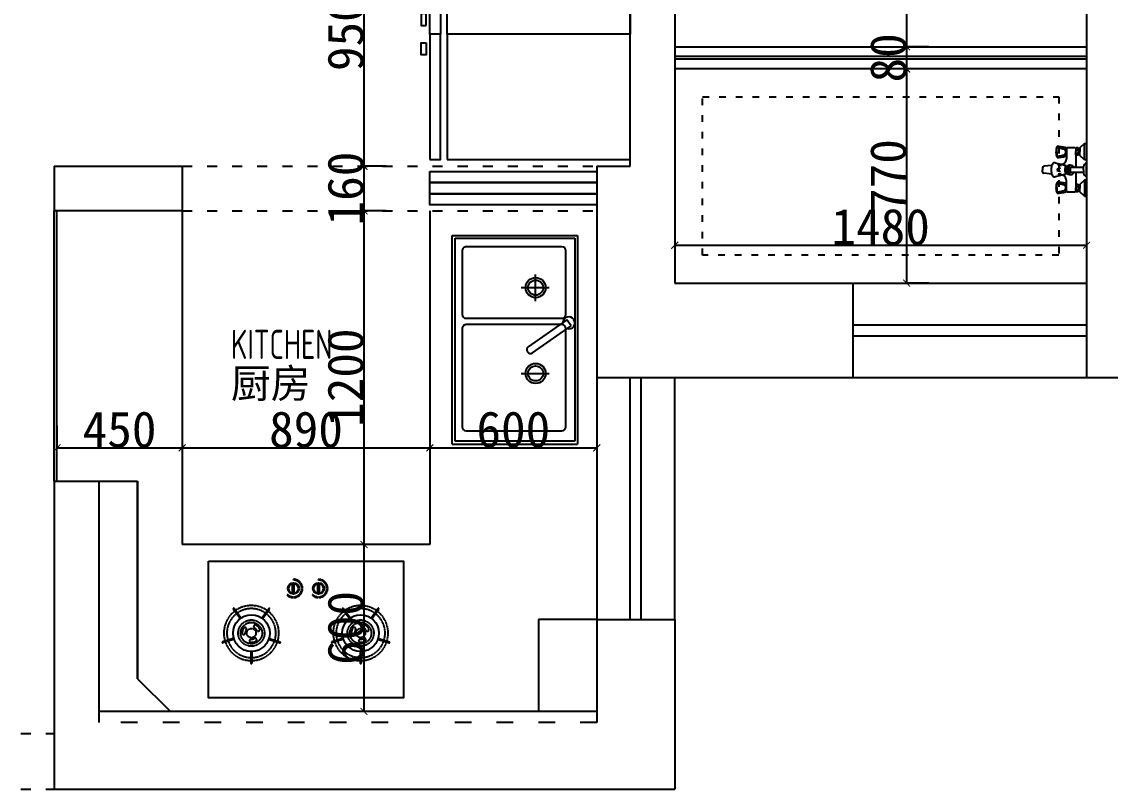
# Model space of a CAD drawing. Header units: millimetres. Extents: x -58733 to 427521, y -235734 to 553534.
# Drawn here: x 189575 to 193486, y -201841 to -199081 of the extents above; entities that cross this region are included whole.
import ezdxf

# ---------------------------------------------------------------- set-up
doc = ezdxf.new("R2010")
doc.units = ezdxf.units.MM
doc.linetypes.add('ACAD_ISO02W100', pattern=[15, 12, -3])
doc.linetypes.add('ACAD_ISO03W100', pattern=[30, 12, -18])
for name, color, linetype in [('00-墙体', 7, 'Continuous'), ('02-洁具及配件（地平图显示）', 1, 'Continuous'), ('02-活动家具', 1, 'Continuous'), ('4平-文字', 7, 'Continuous'), ('4平-灶具', 7, 'Continuous'), ('E-立面活动家具', 1, 'Continuous'), ('ZL家具内框', 251, 'Continuous'), ('ZL家具外框', 1, 'Continuous'), ('ZL窗户内线', 251, 'Continuous')]:
    doc.layers.add(name, color=color, linetype=linetype)
doc.layers.add('P★10 文字说明', color=32, linetype='Continuous', lineweight=0)
doc.styles.add('-宋体', font='')
doc.styles.add('编号', font='ARCHSTYL.SHX', dxfattribs={"width": 0.8})
doc.styles.get('-宋体').set_extended_font_data('SimSun')
doc.dimstyles.new('布丁丁', dxfattribs={"dimtxt": 130, "dimasz": 25, "dimexe": 1, "dimexo": 1, "dimgap": 0.5, "dimtad": 1, "dimdec": 0, "dimrnd": 5, "dimdsep": 46, "dimtxsty": '-宋体', "dimblk": 'ARCHTICK', "dimcen": 0.5, "dimdle": 1, "dimclrd": 251, "dimclre": 252, "dimclrt": 50, "dimadec": 0, "dimazin": 0, "dimtfac": 1, "dimtdec": 0, "dimtix": 1, "dimtmove": 2, "dimatfit": 3, "dimldrblk": 'DOT', "dimfxl": 80, "dimfxlon": 1, "dimlwd": -1, "dimlwe": -1, "dimarcsym": 0})

# ---------------------------------------------------------------- blocks, each defined once
blk = doc.blocks.new('A$C314F5E14')
at = {"color": 251}
for p, q in [((90.7, 393.4), (90.7, 50.3)), ((333, 408.4), (105.7, 408.4)), ((348, 50.3), (348, 393.4)), ((375, 426.6), (353.3, 411.4)), ((353.3, 411.4), (450, 273.1)), ((370.5, 393.4), (370.5, 50.3)), ((471.8, 288.3), (375, 426.6)), ((737.7, 408.4), (385.5, 408.4)), ((752.7, 50.3), (752.7, 393.4)), ((237.7, 248.1), (237.7, 348.3)), ((546.1, 248.1), (546.1, 348.3)), ((285.9, 299.6), (189.9, 299.6)), ((105.7, 35.3), (333, 35.3)), ((385.5, 35.3), (737.7, 35.3))]:
    blk.add_line(p, q, dxfattribs=at)
for centre, radius in [((237.7, 299.6), 36.1), ((237.7, 299.6), 27.1), ((546.1, 299.6), 36.1), ((546.1, 299.6), 27.1)]:
    blk.add_circle(centre, radius, dxfattribs=at)
for centre, radius, start, end in [((364.2, 419), 21.7, 342.6068, 267.3353), ((105.7, 393.4), 15, 90, 180), ((333, 393.4), 15, 0, 90), ((385.5, 393.4), 15, 90, 180), ((737.7, 393.4), 15, 0, 90), ((460.9, 280.7), 13.3, 214.971, 34.971), ((105.7, 50.3), 15, 180, 270), ((333, 50.3), 15, 270, 0), ((385.5, 50.3), 15, 180, 270), ((737.7, 50.3), 15, 270, 0)]:
    blk.add_arc(centre, radius, start, end, dxfattribs=at)
at = {"layer": 'ZL家具外框'}
for p, q in [((50, 0), (50, 450)), ((50, 450), (800, 450)), ((60, 10), (60, 440)), ((60, 440), (790, 440)), ((790, 440), (790, 10)), ((800, 0), (800, 450)), ((800, 0), (50, 0)), ((790, 10), (60, 10))]:
    blk.add_line(p, q, dxfattribs=at)
blk = doc.blocks.new('G$CC743C0DE')
at = {"layer": '4平-灶具', "color": 1, "linetype": 'ACAD_ISO03W100'}
for centre, start, end in [((90, 320.8), 35.9993, 215.9993), ((217.3, 320.8), 323.9993, 143.9993), ((482.7, 320.8), 35.9993, 215.9993), ((610, 320.8), 323.9993, 143.9993), ((256.6, 199.7), 251.9993, 71.9993), ((443.4, 199.7), 107.9993, 287.9993), ((649.3, 199.7), 251.9993, 71.9993), ((153.7, 124.9), 179.9993, 359.9993), ((546.3, 124.9), 179.9993, 359.9993)]:
    blk.add_arc(centre, 1.65, start, end, dxfattribs=at)
at = {"layer": 'ZL家具内框', "linetype": 'ACAD_ISO02W100', "ltscale": 0.2}
for p, q in [((304.9, 423.7), (304.9, 426.7)), ((334.9, 395.2), (337.9, 395.2)), ((334.9, 392.2), (337.9, 392.2)), ((395.1, 423.7), (395.1, 426.7)), ((425.1, 395.2), (428.1, 395.2)), ((425.1, 392.2), (428.1, 392.2)), ((283.7, 372.4), (281.6, 370.3)), ((303.4, 363.7), (303.4, 360.7)), ((306.4, 363.7), (306.4, 360.7)), ((373.9, 372.4), (371.8, 370.3)), ((393.6, 363.7), (393.6, 360.7)), ((396.6, 363.7), (396.6, 360.7))]:
    blk.add_line(p, q, dxfattribs=at)
for centre, radius in [((153.7, 233.2), 47.3), ((546.3, 233.2), 47.3), ((153.7, 233.2), 38.5), ((153.7, 233.2), 16.5), ((546.3, 233.2), 38.5), ((546.3, 233.2), 16.5)]:
    blk.add_circle(centre, radius, dxfattribs=at)
for centre, radius, start, end in [((304.9, 393.7), 33, 2.6046, 89.9993), ((304.9, 393.7), 30, 2.8653, 89.9993), ((304.9, 393.7), 30, 272.8653, 357.1333), ((304.9, 393.7), 33, 272.6046, 357.3941), ((395.1, 393.7), 33, 2.6046, 89.9993), ((395.1, 393.7), 30, 2.8653, 89.9993), ((395.1, 393.7), 30, 272.8653, 357.1333), ((395.1, 393.7), 33, 272.6046, 357.3941), ((304.9, 393.7), 33, 224.9993, 267.3941), ((304.9, 393.7), 30, 224.9993, 267.1333), ((395.1, 393.7), 33, 224.9993, 267.3941), ((395.1, 393.7), 30, 224.9993, 267.1333), ((153.7, 233.2), 99, 54.9543, 125.0444), ((153.7, 233.2), 88, 55.0737, 124.925), ((546.3, 233.2), 99, 54.9543, 125.0444), ((546.3, 233.2), 88, 55.0737, 124.925), ((153.7, 233.2), 99, 126.9543, 197.0444), ((153.7, 233.2), 88, 127.0737, 196.925), ((153.7, 233.2), 88, 343.0737, 52.925), ((153.7, 233.2), 99, 342.9543, 53.0444), ((546.3, 233.2), 99, 126.9543, 197.0444), ((546.3, 233.2), 88, 127.0737, 196.925), ((546.3, 233.2), 88, 343.0737, 52.925), ((546.3, 233.2), 99, 342.9543, 53.0444), ((153.7, 233.2), 33, 146.4735, 179.9993), ((130.7, 248.3), 5.5, 326.4735, 146.4735), ((153.7, 233.2), 22, 146.4735, 179.9993), ((167.4, 257), 5.5, 59.9993, 239.9993), ((153.7, 233.2), 22, 26.4735, 59.9993), ((153.7, 233.2), 33, 26.4735, 59.9993), ((178.3, 245.4), 5.5, 206.4735, 26.4735), ((546.3, 233.2), 33, 146.4735, 179.9993), ((523.4, 248.3), 5.5, 326.4735, 146.4735), ((546.3, 233.2), 22, 146.4735, 179.9993), ((560.1, 257), 5.5, 59.9993, 239.9993), ((546.3, 233.2), 22, 26.4735, 59.9993), ((546.3, 233.2), 33, 26.4735, 59.9993), ((570.9, 245.4), 5.5, 206.4735, 26.4735), ((153.7, 233.2), 99, 198.9543, 269.0444), ((153.7, 233.2), 88, 199.0737, 268.925), ((126.2, 233.2), 5.5, 179.9993, 359.9993), ((152, 205.7), 5.5, 86.4735, 266.4735), ((153.7, 233.2), 33, 266.4735, 299.9993), ((153.7, 233.2), 22, 266.4735, 299.9993), ((153.7, 233.2), 88, 271.0737, 340.925), ((153.7, 233.2), 99, 270.9543, 341.0444), ((167.4, 209.3), 5.5, 299.9993, 119.9993), ((546.3, 233.2), 99, 198.9543, 269.0444), ((546.3, 233.2), 88, 199.0737, 268.925), ((518.8, 233.2), 5.5, 179.9993, 359.9993), ((544.6, 205.7), 5.5, 86.4735, 266.4735), ((546.3, 233.2), 33, 266.4735, 299.9993), ((546.3, 233.2), 22, 266.4735, 299.9993), ((546.3, 233.2), 88, 271.0737, 340.925), ((546.3, 233.2), 99, 270.9543, 341.0444), ((560.1, 209.3), 5.5, 299.9993, 119.9993)]:
    blk.add_arc(centre, radius, start, end, dxfattribs=at)
at = {"layer": 'ZL家具外框'}
for p, q in [((301.9, 376.4), (301.9, 410.9)), ((307.9, 376.4), (307.9, 410.9)), ((392.1, 376.4), (392.1, 410.9)), ((398.1, 376.4), (398.1, 410.9)), ((112.6, 286.9), (88.7, 319.8)), ((115.2, 288.9), (91.4, 321.7)), ((192.1, 288.9), (216, 321.7)), ((194.8, 286.9), (218.6, 319.8)), ((505.2, 286.9), (481.4, 319.8)), ((507.9, 288.9), (484, 321.7)), ((584.8, 288.9), (608.6, 321.7)), ((587.4, 286.9), (611.3, 319.8)), ((88.8, 213.8), (50.2, 201.3)), ((89.8, 210.7), (51.2, 198.1)), ((217.5, 210.7), (256.1, 198.1)), ((218.5, 213.8), (257.2, 201.3)), ((481.5, 213.8), (442.8, 201.3)), ((482.5, 210.7), (443.9, 198.1)), ((610.2, 210.7), (648.8, 198.1)), ((611.2, 213.8), (649.8, 201.3)), ((152, 165.5), (152, 124.9)), ((155.3, 165.5), (155.3, 124.9)), ((544.7, 165.5), (544.7, 124.9)), ((548, 165.5), (548, 124.9))]:
    blk.add_line(p, q, dxfattribs=at)
blk.add_lwpolyline([(0, 491.7), (700, 491.7), (700, 0), (0, 0)], close=True, dxfattribs=at)
for centre, radius in [((304.9, 393.7), 20), ((395.1, 393.7), 20), ((153.7, 233.2), 66), ((546.3, 233.2), 66)]:
    blk.add_circle(centre, radius, dxfattribs=at)
for centre, radius, start, end in [((304.9, 393.7), 18, 99.5934, 260.4053), ((304.9, 410.6), 3.01, 355.1237, 184.8749), ((304.9, 393.7), 18, 279.5934, 80.4053), ((395.1, 393.7), 18, 99.5934, 260.4053), ((395.1, 410.6), 3.01, 355.1237, 184.8749), ((395.1, 393.7), 18, 279.5934, 80.4053), ((304.9, 376.7), 3.01, 175.1237, 4.8749), ((395.1, 376.7), 3.01, 175.1237, 4.8749), ((113.9, 287.9), 1.65, 215.9993, 35.9993), ((193.4, 287.9), 1.65, 143.9993, 323.9993), ((506.6, 287.9), 1.65, 215.9993, 35.9993), ((586.1, 287.9), 1.65, 143.9993, 323.9993), ((50.7, 199.7), 1.65, 107.9993, 287.9993), ((89.3, 212.2), 1.65, 287.9993, 107.9993), ((218, 212.2), 1.65, 71.9993, 251.9993), ((482, 212.2), 1.65, 287.9993, 107.9993), ((610.7, 212.2), 1.65, 71.9993, 251.9993), ((153.7, 165.5), 1.65, 359.9993, 179.9993), ((546.3, 165.5), 1.65, 359.9993, 179.9993)]:
    blk.add_arc(centre, radius, start, end, dxfattribs=at)
blk = doc.blocks.new('A$C161B1048')
for p, q in [((0, 158.8), (58.4, 158.8)), ((0, 151.4), (0, 158.8)), ((58.4, 158.8), (58.4, 151.4)), ((119.4, 158.8), (70.7, 158.8)), ((190.1, 158.8), (131.7, 158.8)), ((131.7, 158.8), (131.7, 151.4)), ((190.1, 151.4), (190.1, 158.8)), ((0, 151.4), (15.6, 134.6)), ((15.6, 134.6), (18.6, 134.6)), ((18.6, 120), (15.6, 118)), ((15.6, 118), (15.6, 89)), ((18.6, 130.4), (16, 128.2)), ((16, 128.2), (16, 122)), ((16, 122), (18.6, 120)), ((18.6, 134.6), (18.6, 130.4)), ((39.4, 120), (86.1, 120)), ((39.8, 134.6), (39.8, 130.4)), ((42.8, 134.6), (39.8, 134.6)), ((39.8, 130.4), (42.4, 128.2)), ((42.4, 122), (39.8, 120)), ((42.4, 128.2), (42.4, 122)), ((58.4, 151.4), (42.8, 134.6)), ((86.4, 147.3), (84.7, 147.3)), ((86.1, 147.3), (86.1, 100.4)), ((95.1, 147.3), (86.4, 147.3)), ((95.1, 147.3), (103.8, 147.3)), ((103.8, 147.3), (105.6, 147.3)), ((104.1, 147.3), (104.1, 100.4)), ((104.1, 120), (171, 120)), ((131.7, 151.4), (147.3, 134.6)), ((147.3, 134.6), (150.3, 134.6)), ((150.3, 130.4), (147.7, 128.2)), ((147.7, 128.2), (147.7, 122)), ((147.7, 122), (150.3, 120)), ((150.3, 134.6), (150.3, 130.4)), ((172, 120), (171, 120)), ((171.5, 134.6), (171.5, 130.4)), ((174.5, 134.6), (171.5, 134.6)), ((171.5, 130.4), (174.1, 128.2)), ((174.1, 122), (171.5, 120)), ((174, 89), (174, 118)), ((174.1, 128.2), (174.1, 122)), ((190.1, 151.4), (174.5, 134.6)), ((18.4, 86.8), (18.4, 85.6)), ((42.8, 86.8), (55.4, 86.8)), ((42.8, 85.6), (42.8, 86.8)), ((70.1, 45.9), (79.3, 83.7)), ((86.1, 100.4), (104.1, 100.4)), ((86.1, 88.6), (86.1, 85.4)), ((86.1, 88.6), (104.1, 88.6)), ((104.1, 88.6), (104.1, 85.4)), ((110.9, 83.7), (120.1, 45.9)), ((146.8, 86.8), (134.2, 86.8)), ((146.8, 85.6), (146.8, 86.8)), ((171, 86.8), (171.2, 86.8)), ((171.2, 86.8), (171.2, 85.6)), ((69.5, 43.6), (69.6, 43.7)), ((74.6, 74.2), (75.3, 67.5)), ((79, 33.9), (82.2, 5)), ((88, 0), (95.1, 0)), ((101.6, 0), (94.5, 0)), ((110.5, 33.7), (107.4, 5))]:
    blk.add_line(p, q)
at = {"color": 251}
for p, q in [((58.4, 151.4), (0, 151.4)), ((18.6, 134.6), (29.2, 134.6)), ((18.6, 130.4), (29.2, 130.4)), ((18.6, 120), (29.2, 120)), ((23.4, 128.2), (21.2, 130.4)), ((21.2, 120), (23.4, 122)), ((23.4, 128.2), (26.2, 130.4)), ((23.4, 122), (23.4, 128.2)), ((23.4, 122), (26.2, 120)), ((39.8, 134.6), (29.2, 134.6)), ((39.8, 130.4), (29.2, 130.4)), ((39.8, 120), (29.2, 120)), ((35, 128.2), (32.2, 130.4)), ((35, 122), (32.2, 120)), ((35, 128.2), (37.2, 130.4)), ((35, 122), (35, 128.2)), ((37.2, 120), (35, 122)), ((131.7, 151.4), (190.1, 151.4)), ((150.3, 134.6), (160.9, 134.6)), ((150.3, 130.4), (160.9, 130.4)), ((150.3, 120), (160.9, 120)), ((155.1, 128.2), (152.9, 130.4)), ((152.9, 120), (155.1, 122)), ((155.1, 128.2), (157.9, 130.4)), ((155.1, 122), (155.1, 128.2)), ((155.1, 122), (157.9, 120)), ((171.5, 134.6), (160.9, 134.6)), ((171.5, 130.4), (160.9, 130.4)), ((171.5, 120), (160.9, 120)), ((166.7, 128.2), (163.9, 130.4)), ((166.7, 122), (163.9, 120)), ((166.7, 128.2), (168.9, 130.4)), ((166.7, 122), (166.7, 128.2)), ((168.9, 120), (166.7, 122)), ((18.4, 86.8), (42.8, 86.8)), ((18.4, 85.6), (42.8, 85.6)), ((171.2, 86.8), (146.8, 86.8)), ((171.2, 85.6), (146.8, 85.6)), ((14.8, 54.2), (20.4, 78.2)), ((30.6, 52), (18.8, 52)), ((30.6, 52), (42.4, 52)), ((46.4, 54.2), (40.8, 78.2)), ((76, 57.7), (74.3, 63.3)), ((79.1, 56.5), (76, 57.7)), ((80, 67.2), (79.1, 56.5)), ((89.5, 65.5), (92.6, 52.9)), ((92.6, 52.9), (97.7, 52.9)), ((97.7, 52.9), (100.8, 65.5)), ((109.5, 67.7), (110.4, 56.5)), ((110.4, 56.5), (113.6, 57.7)), ((113.6, 57.7), (115.6, 64.6)), ((115, 74.2), (114.5, 69.3)), ((120.7, 43.7), (120.7, 43.6)), ((143.2, 54.2), (148.8, 78.2)), ((159, 52), (147.2, 52)), ((159, 52), (170.8, 52)), ((174.8, 54.2), (169.2, 78.2))]:
    blk.add_line(p, q, dxfattribs=at)
for centre, radius, start, end in [((86.1, 163.4), 16.1, 196.4663, 264.7097), ((104.1, 163.4), 16.1, 275.2903, 343.5337), ((172, 118), 2, 0, 90), ((216.2, 37.2), 206.4, 167.1247, 175.6663), ((18.8, 81.4), 4.17, 95.2861, 155.1491), ((17.9, 89), 2.26, 180, 283.6855), ((42.4, 81.4), 4.17, 24.8509, 84.7139), ((-155, 37.2), 206.4, 4.3337, 12.8753), ((55.4, 65.9), 20.9, 23.4502, 90), ((80, 83.7), 0.732, 111.5874, 180), ((80, 83.7), 0.732, 180, 248.4126), ((87.2, 65.6), 20.2, 99.3077, 111.5874), ((87.2, 101.9), 20.2, 248.4126, 260.6923), ((91.9, 36.7), 49.5, 96.7319, 99.3077), ((91.9, 130.7), 49.5, 260.6923, 266.1163), ((93.2, 94.5), 9.16, 140.1022, 219.8978), ((86.6, 85.4), 0.443, 180, 247.4671), ((90.6, 95.2), 11, 247.4671, 260.2489), ((95.1, 177.6), 96.5, 266.1163, 270), ((93.3, 110.8), 26.9, 260.2489, 265.9284), ((95.1, 136.1), 52.2, 265.9284, 270), ((95.1, 136.1), 52.2, 270, 274.0716), ((95.1, 177.6), 96.5, 270, 273.8837), ((96.9, 110.8), 26.9, 274.0716, 279.7511), ((99.6, 95.2), 11, 279.7511, 292.5329), ((98.3, 130.7), 49.5, 273.8837, 279.3077), ((103.7, 85.4), 0.443, 292.5329, 0), ((97.1, 94.5), 9.16, 320.1022, 39.8978), ((98.3, 36.7), 49.5, 80.6923, 83.2681), ((103, 65.6), 20.2, 68.4126, 80.6923), ((103, 101.9), 20.2, 279.3077, 291.5874), ((110.2, 83.7), 0.732, 360, 68.4126), ((110.2, 83.7), 0.732, 291.5874, 0), ((134.2, 65.9), 20.9, 90, 156.5498), ((344.6, 37.2), 206.4, 167.1247, 175.6663), ((147.2, 81.4), 4.17, 95.2861, 155.1491), ((171.7, 89), 2.26, 256.3145, 0), ((170.8, 81.4), 4.17, 24.8509, 84.7139), ((-26.6, 37.2), 206.4, 4.3337, 12.8753), ((31.9, 105.6), 57, 247.8225, 268.6863), ((29.3, 105.6), 57, 271.3137, 292.1775), ((75.7, 43.3), 6.14, 155.6461, 180), ((75.7, 43.3), 6.14, 180, 221.2126), ((84.9, 51.4), 18.4, 221.2126, 244.6886), ((105.3, 51.4), 18.4, 295.3114, 318.7874), ((114.5, 43.3), 6.14, 318.7874, 0), ((114.5, 43.3), 6.14, 0, 24.3539), ((160.3, 105.6), 57, 247.8225, 268.6863), ((157.7, 105.6), 57, 271.3137, 292.1775), ((91.1, 64.4), 32.8, 244.6886, 258.9162), ((87.8, 5.6), 5.6, 186.0979, 272.3749), ((95.1, 85.2), 53.9, 258.9162, 270), ((95.1, 85.2), 53.9, 270, 281.0838), ((101.8, 5.6), 5.6, 267.6251, 353.9021), ((99.2, 64.4), 32.8, 281.0838, 295.3114)]:
    blk.add_arc(centre, radius, start, end)
for centre, radius, start, end in [((30, 73.2), 10.8, 86.7185, 152.529), ((31.2, 73.2), 10.8, 27.471, 93.2815), ((95.2, 99.8), 17, 122.2278, 235.4154), ((84.1, 93.8), 5.2, 68.9619, 78.2634), ((84.1, 95.2), 5.2, 281.7366, 291.0381), ((84.2, 94.1), 4.83, 47.1211, 68.9619), ((84.2, 94.8), 4.83, 291.0381, 312.8789), ((84.4, 94.3), 4.53, 24.0405, 47.1211), ((84.4, 94.6), 4.53, 312.8789, 335.9595), ((84.7, 94.5), 4.18, 0, 24.0405), ((84.7, 94.5), 4.18, 335.9595, 0), ((94.5, 94.5), 4.18, 155.9595, 180), ((94.5, 94.5), 4.18, 180, 204.0405), ((94.8, 94.3), 4.53, 132.8789, 155.9595), ((94.8, 94.6), 4.53, 204.0405, 227.1211), ((95, 94.1), 4.83, 111.0381, 132.8789), ((95, 94.8), 4.83, 227.1211, 248.9619), ((95.1, 93.8), 5.2, 90, 111.0381), ((95.1, 95.2), 5.2, 248.9619, 270), ((95.1, 93.8), 5.2, 68.9619, 90), ((95.1, 95.2), 5.2, 270, 291.0381), ((95.3, 94.1), 4.83, 47.1211, 68.9619), ((95.3, 94.8), 4.83, 291.0381, 312.8789), ((95.5, 94.3), 4.53, 24.0405, 47.1211), ((95.5, 94.6), 4.53, 312.8789, 335.9595), ((95.8, 94.5), 4.18, 0, 24.0405), ((95.8, 94.5), 4.18, 335.9595, 0), ((105.5, 94.5), 4.18, 155.9595, 180), ((105.5, 94.5), 4.18, 180, 204.0405), ((105.8, 94.3), 4.53, 132.8789, 155.9595), ((105.8, 94.6), 4.53, 204.0405, 227.1211), ((106, 94.1), 4.83, 111.0381, 132.8789), ((106, 94.8), 4.83, 227.1211, 248.9619), ((95.2, 99.8), 17, 304.4767, 58.4244), ((106.2, 93.8), 5.2, 101.7366, 111.0381), ((106.2, 95.2), 5.2, 248.9619, 258.2634), ((158.4, 73.2), 10.8, 86.7185, 152.529), ((159.6, 73.2), 10.8, 27.471, 93.2815), ((10.6, 59.9), 7.1, 268.6863, 306.614), ((-79, 60.3), 94, 356.2802, 9.9331), ((18.8, 56.7), 4.74, 212.3784, 270), ((42.4, 56.7), 4.74, 270, 327.6216), ((140.2, 60.3), 94, 170.0669, 183.7198), ((50.6, 59.9), 7.1, 233.386, 271.3137), ((139, 59.9), 7.1, 268.6863, 306.614), ((49.4, 60.3), 94, 356.2802, 9.9331), ((147.2, 56.7), 4.74, 212.3784, 270), ((170.8, 56.7), 4.74, 270, 327.6216), ((268.6, 60.3), 94, 170.0669, 183.7198), ((179, 59.9), 7.1, 233.386, 271.3137)]:
    blk.add_arc(centre, radius, start, end, dxfattribs=at)
blk = doc.blocks.new('G$C234987D3')
for points in [[(657.5, 1100), (0, 1100), (0, 650), (657.5, 650)], [(720, 1100), (681.8, 1100), (681.8, 650), (720, 650)], [(657.5, 200), (0, 200), (0, 650), (657.5, 650)], [(720, 200), (681.8, 200), (681.8, 650), (720, 650)]]:
    blk.add_lwpolyline(points, close=True)
at = {"color": 251}
for points in [[(733.2, 680.9), (733.2, 724.7), (750.7, 724.7), (750.7, 680.9)], [(733.2, 619.1), (733.2, 575.3), (750.7, 575.3), (750.7, 619.1)]]:
    blk.add_lwpolyline(points, close=True, dxfattribs=at)
blk = doc.blocks.new('家具布置图')
for p, q in [((170394.7, -197400.6), (170394.7, -200360.6)), ((168914.7, -198550.6), (168914.7, -200020.6)), ((168754.7, -199600.6), (168754.7, -198650.6)), ((166684.7, -199600.6), (167144.7, -199600.6)), ((166684.7, -199600.6), (166684.7, -199760.6)), ((167144.7, -199600.6), (167144.7, -199760.6)), ((168634.7, -199600.6), (168634.7, -199760.6)), ((168634.7, -199600.6), (168754.7, -199600.6)), ((167144.7, -199760.6), (166684.7, -199760.6)), ((168634.7, -199760.6), (168634.7, -199760.6)), ((168634.7, -199760.6), (168634.7, -200360.6)), ((168914.7, -200020.6), (169554.7, -200020.6)), ((169554.7, -200020.6), (169554.7, -200360.6)), ((168634.7, -200360.6), (169554.7, -200360.6)), ((170394.7, -200360.6), (173684.7, -200360.6)), ((166684.7, -200733), (166684.7, -201840.6)), ((166684.7, -200733), (166984.7, -200733)), ((166844.7, -200733), (166844.7, -201560.6)), ((166984.7, -200733), (166984.7, -201443)), ((166984.7, -201443), (166984.7, -200733)), ((168424.7, -201230.6), (168424.7, -201560.6)), ((168634.7, -201230.6), (168424.7, -201230.6)), ((168634.7, -201230.6), (168634.7, -201560.6)), ((168634.7, -201230.6), (168914.7, -201230.6)), ((168914.7, -201230.6), (168914.7, -201840.6)), ((166984.7, -201443), (167102.3, -201560.6)), ((168634.7, -201560.6), (166844.7, -201560.6)), ((168634.7, -201560.6), (167102.3, -201560.6)), ((166684.7, -201840.6), (168914.7, -201840.6))]:
    blk.add_line(p, q)
at = {"color": 12}
for p, q in [((169554.7, -200020.6), (170394.7, -200020.6)), ((168634.7, -200360.6), (168634.7, -201230.6)), ((168914.7, -201230.6), (168914.7, -200360.6)), ((169554.7, -200360.6), (170394.7, -200360.6))]:
    blk.add_line(p, q, dxfattribs=at)
at = {"layer": '00-墙体', "color": 42}
for p, q in [((169554.7, -200170.6), (170394.7, -200170.6)), ((169554.7, -200210.6), (170394.7, -200210.6)), ((168754.7, -201230.6), (168754.7, -200360.6)), ((168794.7, -201230.6), (168794.7, -200360.6))]:
    blk.add_line(p, q, dxfattribs=at)
at = {"layer": '00-墙体', "color": 8, "linetype": 'ACAD_ISO03W100', "ltscale": 5}
for p, q in [((166844.7, -201560.6), (166844.7, -201600.6)), ((168634.7, -201560.6), (168634.7, -201600.6)), ((168634.7, -201600.6), (166844.7, -201600.6))]:
    blk.add_line(p, q, dxfattribs=at)
at = {"layer": '02-洁具及配件（地平图显示）', "color": 251, "ltscale": 0.8}
for points in [[(168914.7, -199170.6), (170395.1, -199170.6)], [(170395.1, -199250.6), (168914.7, -199250.6)]]:
    blk.add_lwpolyline(points, dxfattribs=at)
at = {"layer": '02-洁具及配件（地平图显示）', "ltscale": 0.8}
for points in [[(170395.1, -199205.6), (168914.7, -199205.6)], [(170395.1, -199215.6), (168914.7, -199215.6)]]:
    blk.add_lwpolyline(points, dxfattribs=at)
at = {"layer": '02-活动家具', "color": 8, "linetype": 'ACAD_ISO03W100', "ltscale": 3}
for p, q in [((167144.7, -199600.6), (168634.7, -199600.6)), ((167144.7, -199760.6), (168634.7, -199760.6)), ((165754.7, -201640.6), (166684.7, -201640.6)), ((165754.7, -201840.6), (166684.7, -201840.6))]:
    blk.add_line(p, q, dxfattribs=at)
at = {"layer": '02-活动家具'}
for p, q in [((166684.7, -200733), (166684.7, -199760.6)), ((166694.7, -200733), (166694.7, -199760.6)), ((167144.7, -199760.6), (167144.7, -200960.6)), ((168034.7, -199760.6), (168034.7, -200960.6)), ((168034.7, -200960.6), (167144.7, -200960.6))]:
    blk.add_line(p, q, dxfattribs=at)
at = {"layer": '02-活动家具', "color": 251, "linetype": 'ACAD_ISO03W100', "ltscale": 2}
blk.add_lwpolyline([(169014.7, -199350.6), (170294.7, -199350.6), (170294.7, -199920.6), (169014.7, -199920.6)], close=True, dxfattribs=at)
at = {"layer": '02-活动家具'}
for points in [[(168034.7, -199619.4), (168634.7, -199619.4), (168634.7, -199659.4), (168034.7, -199659.4)], [(168034.7, -199659.4), (168634.7, -199659.4), (168634.7, -199699.4), (168034.7, -199699.4)], [(168034.7, -199699.4), (168634.7, -199699.4), (168634.7, -199739.4), (168034.7, -199739.4)]]:
    blk.add_lwpolyline(points, close=True, dxfattribs=at)
at = {"layer": '02-洁具及配件（地平图显示）', "ltscale": 0.8, "rotation": 180}
blk.add_blockref('G$C234987D3', (168754.7, -198475.6), dxfattribs=at)
at = {"layer": '4平-文字', "color": 0}
blk.add_blockref('G$CC743C0DE', (167239.7, -201512.3), dxfattribs=at)
at = {"layer": 'E-立面活动家具', "rotation": 270}
blk.add_blockref('A$C161B1048', (170235.9, -199518.4), dxfattribs=at)
at = {"layer": 'ZL窗户内线', "color": 32, "rotation": 270}
blk.add_blockref('A$C314F5E14', (168115.4, -199799.3), dxfattribs=at)
at = {"layer": 'P★10 文字说明', "insert": (167319.9, -200188.5), "char_height": 105, "attachment_point": 1, "line_spacing_factor": 0.8, "style": '编号'}
blk.add_mtext('KITCHEN\\P{\\Fￎￄￗￖ;\\W1.0000;厨房}', dxfattribs=at)
blk = doc.blocks.new('_ArchTick')
at = {"color": 0, "linetype": 'ByBlock', "const_width": 0.15}
blk.add_lwpolyline([(-0.5, -0.5), (0.5, 0.5)], dxfattribs=at)
blk = doc.blocks.new('*D812')
at = {"color": 252}
for p, q in [((190884.2, -198650.6), (190803.2, -198650.6)), ((190884.2, -199600.6), (190803.2, -199600.6))]:
    blk.add_line(p, q, dxfattribs=at)
at = {"color": 251}
blk.add_line((190804.2, -198649.6), (190804.2, -199601.6), dxfattribs=at)
at = {"layer": 'Defpoints', "color": 0}
for p in [(191040.9, -198650.6), (190804.2, -199600.6), (191640.9, -199600.6)]:
    blk.add_point(p, dxfattribs=at)
at = {"color": 251, "xscale": 25, "yscale": 25, "zscale": 25}
for p, rotation in [((190804.2, -198650.6), 90), ((190804.2, -199600.6), 270)]:
    blk.add_blockref('_ArchTick', p, dxfattribs=dict(at, rotation=rotation))
at = {"color": 50, "insert": (190738.7, -199125.6), "char_height": 130, "attachment_point": 5, "rotation": 90, "style": '-宋体'}
blk.add_mtext('950', dxfattribs=at)
blk = doc.blocks.new('_Dot')
at = {"color": 0, "linetype": 'ByBlock', "lineweight": -2}
blk.add_line((-0.5, 0), (-1, 0), dxfattribs=at)
at = {"color": 0, "linetype": 'ByBlock', "const_width": 0.5}
blk.add_lwpolyline([(-0.25, 0, 1), (0.25, 0, 1)], format="xyb", close=True, dxfattribs=at)
blk = doc.blocks.new('*D813')
at = {"color": 252}
for p, q in [((190884.2, -199600.6), (190803.2, -199600.6)), ((190884.2, -199760.6), (190803.2, -199760.6))]:
    blk.add_line(p, q, dxfattribs=at)
at = {"color": 251}
blk.add_line((190804.2, -199600.6), (190804.2, -199760.6), dxfattribs=at)
at = {"layer": 'Defpoints', "color": 0}
for p in [(191640.9, -199600.6), (190804.2, -199760.6), (191640.9, -199760.6)]:
    blk.add_point(p, dxfattribs=at)
at = {"color": 50, "insert": (190738.7, -199680.6), "char_height": 130, "attachment_point": 5, "rotation": 90, "style": '-宋体'}
blk.add_mtext('160', dxfattribs=at)
blk = doc.blocks.new('*D814')
at = {"color": 252}
for p, q in [((190884.2, -199760.6), (190803.2, -199760.6)), ((190884.2, -200960.6), (190803.2, -200960.6))]:
    blk.add_line(p, q, dxfattribs=at)
at = {"color": 251}
blk.add_line((190804.2, -199759.6), (190804.2, -200961.6), dxfattribs=at)
at = {"layer": 'Defpoints', "color": 0}
for p in [(191640.9, -199760.6), (190804.2, -200960.6), (191040.9, -200960.6)]:
    blk.add_point(p, dxfattribs=at)
at = {"color": 251, "xscale": 25, "yscale": 25, "zscale": 25}
for p, rotation in [((190804.2, -199760.6), 90), ((190804.2, -200960.6), 270)]:
    blk.add_blockref('_ArchTick', p, dxfattribs=dict(at, rotation=rotation))
at = {"color": 50, "insert": (190738.7, -200360.6), "char_height": 130, "attachment_point": 5, "rotation": 90, "style": '-宋体'}
blk.add_mtext('1200', dxfattribs=at)
blk = doc.blocks.new('*D815')
at = {"color": 252}
for p, q in [((190884.2, -200960.6), (190803.2, -200960.6)), ((190884.2, -201560.6), (190803.2, -201560.6))]:
    blk.add_line(p, q, dxfattribs=at)
at = {"color": 251}
blk.add_line((190804.2, -200959.6), (190804.2, -201561.6), dxfattribs=at)
at = {"layer": 'Defpoints', "color": 0}
for p in [(191040.9, -200960.6), (190804.2, -201560.6), (191430.9, -201560.6)]:
    blk.add_point(p, dxfattribs=at)
at = {"color": 251, "xscale": 25, "yscale": 25, "zscale": 25}
for p, rotation in [((190804.2, -200960.6), 90), ((190804.2, -201560.6), 270)]:
    blk.add_blockref('_ArchTick', p, dxfattribs=dict(at, rotation=rotation))
at = {"color": 50, "insert": (190738.7, -201260.6), "char_height": 130, "attachment_point": 5, "rotation": 90, "style": '-宋体'}
blk.add_mtext('600', dxfattribs=at)
blk = doc.blocks.new('*D816')
at = {"color": 252}
for p, q in [((189700.9, -200533), (189700.9, -200614)), ((190150.9, -200533), (190150.9, -200614))]:
    blk.add_line(p, q, dxfattribs=at)
at = {"color": 251}
blk.add_line((189699.9, -200613), (190151.9, -200613), dxfattribs=at)
at = {"layer": 'Defpoints', "color": 0}
for p in [(189700.9, -200520.6), (190150.9, -200520.6), (190150.9, -200613)]:
    blk.add_point(p, dxfattribs=at)
at = {"color": 251, "xscale": 25, "yscale": 25, "zscale": 25, "rotation": 180}
blk.add_blockref('_ArchTick', (189700.9, -200613), dxfattribs=at)
at = {"color": 251, "xscale": 25, "yscale": 25, "zscale": 25}
blk.add_blockref('_ArchTick', (190150.9, -200613), dxfattribs=at)
at = {"color": 50, "insert": (189925.9, -200547.5), "char_height": 130, "attachment_point": 5, "style": '-宋体'}
blk.add_mtext('450', dxfattribs=at)
blk = doc.blocks.new('*D817')
at = {"color": 252}
for p, q in [((190150.9, -200533), (190150.9, -200614)), ((191040.9, -200533), (191040.9, -200614))]:
    blk.add_line(p, q, dxfattribs=at)
at = {"color": 251}
blk.add_line((190149.9, -200613), (191041.9, -200613), dxfattribs=at)
at = {"layer": 'Defpoints', "color": 0}
for p in [(191040.9, -200467.8), (190150.9, -200520.6), (191040.9, -200613)]:
    blk.add_point(p, dxfattribs=at)
at = {"color": 251, "xscale": 25, "yscale": 25, "zscale": 25, "rotation": 180}
blk.add_blockref('_ArchTick', (190150.9, -200613), dxfattribs=at)
at = {"color": 251, "xscale": 25, "yscale": 25, "zscale": 25}
blk.add_blockref('_ArchTick', (191040.9, -200613), dxfattribs=at)
at = {"color": 50, "insert": (190595.9, -200547.5), "char_height": 130, "attachment_point": 5, "style": '-宋体'}
blk.add_mtext('890', dxfattribs=at)
blk = doc.blocks.new('*D818')
at = {"color": 252}
for p, q in [((191040.9, -200533), (191040.9, -200614)), ((191640.9, -200533), (191640.9, -200614))]:
    blk.add_line(p, q, dxfattribs=at)
at = {"color": 251}
blk.add_line((191039.9, -200613), (191641.9, -200613), dxfattribs=at)
at = {"layer": 'Defpoints', "color": 0}
for p in [(191640.9, -200360.6), (191040.9, -200467.8), (191640.9, -200613)]:
    blk.add_point(p, dxfattribs=at)
at = {"color": 251, "xscale": 25, "yscale": 25, "zscale": 25, "rotation": 180}
blk.add_blockref('_ArchTick', (191040.9, -200613), dxfattribs=at)
at = {"color": 251, "xscale": 25, "yscale": 25, "zscale": 25}
blk.add_blockref('_ArchTick', (191640.9, -200613), dxfattribs=at)
at = {"color": 50, "insert": (191340.9, -200547.5), "char_height": 130, "attachment_point": 5, "style": '-宋体'}
blk.add_mtext('600', dxfattribs=at)
blk = doc.blocks.new('*D823')
at = {"color": 252}
for p, q in [((192834.1, -198470.6), (192753.1, -198470.6)), ((192834.1, -199170.6), (192753.1, -199170.6))]:
    blk.add_line(p, q, dxfattribs=at)
at = {"color": 251}
blk.add_line((192754.1, -198469.6), (192754.1, -199171.6), dxfattribs=at)
at = {"layer": 'Defpoints', "color": 0}
for p in [(192900.9, -198470.6), (192754.1, -199170.6), (193400.9, -199170.6)]:
    blk.add_point(p, dxfattribs=at)
at = {"color": 251, "xscale": 25, "yscale": 25, "zscale": 25}
for p, rotation in [((192754.1, -198470.6), 90), ((192754.1, -199170.6), 270)]:
    blk.add_blockref('_ArchTick', p, dxfattribs=dict(at, rotation=rotation))
at = {"color": 50, "insert": (192688.6, -198820.6), "char_height": 130, "attachment_point": 5, "rotation": 90, "style": '-宋体'}
blk.add_mtext('700', dxfattribs=at)
blk = doc.blocks.new('*D824')
at = {"color": 252}
for p, q in [((192834.1, -199170.6), (192753.1, -199170.6)), ((192834.1, -199250.6), (192753.1, -199250.6))]:
    blk.add_line(p, q, dxfattribs=at)
at = {"color": 251}
blk.add_line((192754.1, -199170.6), (192754.1, -199250.6), dxfattribs=at)
at = {"layer": 'Defpoints', "color": 0}
for p in [(193400.9, -199170.6), (192754.1, -199250.6), (193400.9, -199250.6)]:
    blk.add_point(p, dxfattribs=at)
at = {"color": 50, "insert": (192688.6, -199210.6), "char_height": 130, "attachment_point": 5, "rotation": 90, "style": '-宋体'}
blk.add_mtext('80', dxfattribs=at)
blk = doc.blocks.new('*D825')
at = {"color": 252}
for p, q in [((192834.1, -199250.6), (192753.1, -199250.6)), ((192834.1, -200020.6), (192753.1, -200020.6))]:
    blk.add_line(p, q, dxfattribs=at)
at = {"color": 251}
blk.add_line((192754.1, -199249.6), (192754.1, -200021.6), dxfattribs=at)
at = {"layer": 'Defpoints', "color": 0}
for p in [(193400.9, -199250.6), (192754.1, -200020.6), (193400.9, -200020.6)]:
    blk.add_point(p, dxfattribs=at)
at = {"color": 251, "xscale": 25, "yscale": 25, "zscale": 25}
for p, rotation in [((192754.1, -199250.6), 90), ((192754.1, -200020.6), 270)]:
    blk.add_blockref('_ArchTick', p, dxfattribs=dict(at, rotation=rotation))
at = {"color": 50, "insert": (192688.6, -199635.6), "char_height": 130, "attachment_point": 5, "rotation": 90, "style": '-宋体'}
blk.add_mtext('770', dxfattribs=at)
blk = doc.blocks.new('*D828')
at = {"color": 252}
for p, q in [((191920.9, -199804.6), (191920.9, -199885.6)), ((193400.9, -199804.6), (193400.9, -199885.6))]:
    blk.add_line(p, q, dxfattribs=at)
at = {"color": 251}
blk.add_line((191919.9, -199884.6), (193401.9, -199884.6), dxfattribs=at)
at = {"layer": 'Defpoints', "color": 0}
for p in [(191920.9, -199530.6), (193400.9, -199764.8), (193400.9, -199884.6)]:
    blk.add_point(p, dxfattribs=at)
at = {"color": 251, "xscale": 25, "yscale": 25, "zscale": 25, "rotation": 180}
blk.add_blockref('_ArchTick', (191920.9, -199884.6), dxfattribs=at)
at = {"color": 251, "xscale": 25, "yscale": 25, "zscale": 25}
blk.add_blockref('_ArchTick', (193400.9, -199884.6), dxfattribs=at)
at = {"color": 50, "insert": (192660.9, -199819.1), "char_height": 130, "attachment_point": 5, "style": '-宋体'}
blk.add_mtext('1480', dxfattribs=at)

msp = doc.modelspace()

# ---------------------------------------------------------------- block references
at = {"color": 4}
msp.add_blockref('家具布置图', (23006.2, 0), dxfattribs=at)

# ---------------------------------------------------------------- dimensions: what is measured, and where the dimension line sits
for base, p1, p2, picture, middle in [((192754.1, -199170.6), (192900.9, -198470.6), (193400.9, -199170.6), '*D823', (192688.6, -198820.6)), ((190804.2, -199600.6), (191040.9, -198650.6), (191640.9, -199600.6), '*D812', (190738.7, -199125.6)), ((192754.1, -199250.6), (193400.9, -199170.6), (193400.9, -199250.6), '*D824', (192688.6, -199210.6)), ((192754.1, -200020.6), (193400.9, -199250.6), (193400.9, -200020.6), '*D825', (192688.6, -199635.6)), ((190804.2, -199760.6), (191640.9, -199600.6), (191640.9, -199760.6), '*D813', (190738.7, -199680.6)), ((190804.2, -200960.6), (191640.9, -199760.6), (191040.9, -200960.6), '*D814', (190738.7, -200360.6)), ((190804.2, -201560.6), (191040.9, -200960.6), (191430.9, -201560.6), '*D815', (190738.7, -201260.6))]:
    dim = msp.add_linear_dim(base=base, p1=p1, p2=p2, angle=90, dimstyle='布丁丁', dxfattribs=at)
    dim.commit()
    dim.dimension.update_dxf_attribs({"geometry": picture, "text_midpoint": middle})
for base, p1, p2, picture, middle in [((193400.9, -199884.6), (191920.9, -199530.6), (193400.9, -199764.8), '*D828', (192660.9, -199819.1)), ((191640.9, -200613), (191040.9, -200467.8), (191640.9, -200360.6), '*D818', (191340.9, -200547.5)), ((190150.9, -200613), (189700.9, -200520.6), (190150.9, -200520.6), '*D816', (189925.9, -200547.5)), ((191040.9, -200613), (190150.9, -200520.6), (191040.9, -200467.8), '*D817', (190595.9, -200547.5))]:
    dim = msp.add_linear_dim(base=base, p1=p1, p2=p2, dimstyle='布丁丁', dxfattribs=at)
    dim.commit()
    dim.dimension.update_dxf_attribs({"geometry": picture, "text_midpoint": middle})

doc.saveas('drawing.dxf')
